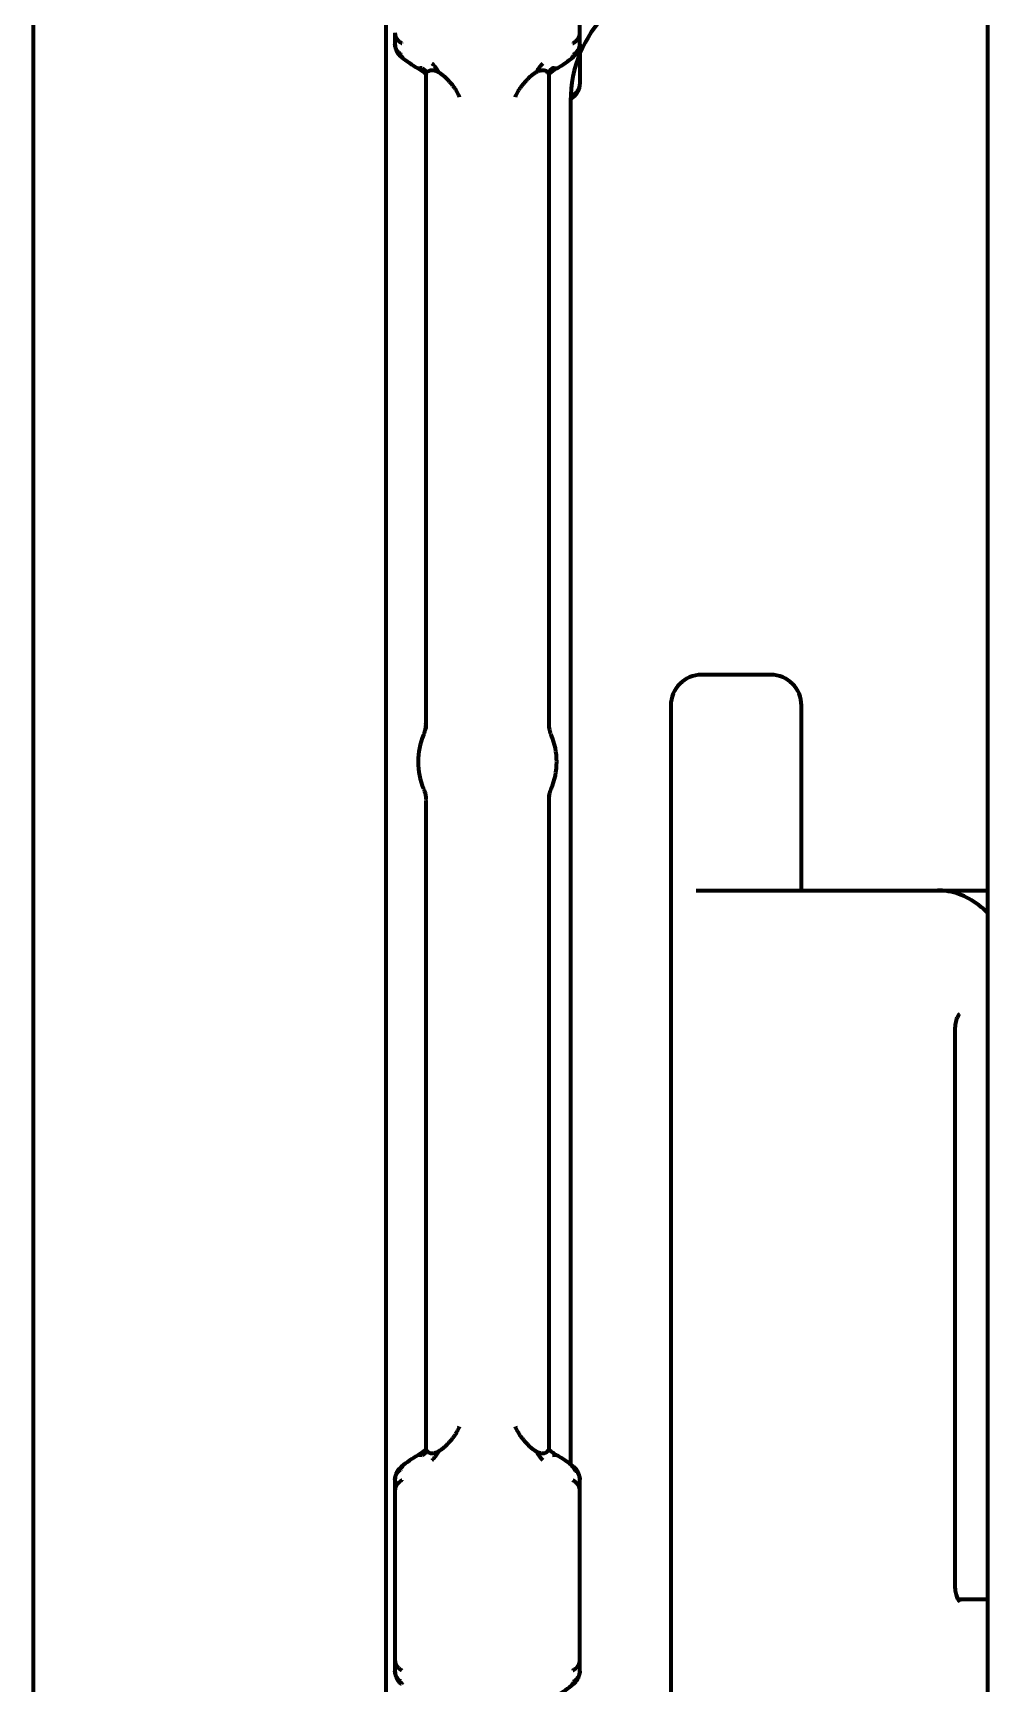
# Model space of a CAD drawing. Header units: inches. Extents: x -3077 to 7201, y 316 to 5463.
# Drawn here: x 5379.3 to 5410.3, y 2236.4 to 2290 of the extents above; entities that cross this region are included whole.
import ezdxf

# ---------------------------------------------------------------- set-up
doc = ezdxf.new("R2010")
doc.units = ezdxf.units.IN

msp = doc.modelspace()

# ---------------------------------------------------------------- linework, layer by layer
at = {"linetype": 'Continuous', "lineweight": 70}
for p, q in [((5379.279, 3749.156), (5379.279, 2083.956)), ((5410.279, 2109.756), (5410.279, 3747.756)), ((5390.729, 2350.506), (5390.729, 2180.156)), ((5397.029, 2289.98), (5397.029, 2295.481)), ((5391.275, 2289.26), (5391.232, 2289.206)), ((5396.826, 2289.206), (5396.783, 2289.26)), ((5397.029, 2289.305), (5397.029, 2288.323)), ((5392.029, 2288.651), (5392.029, 2267.406)), ((5396.029, 2267.581), (5396.029, 2288.651)), ((5396.829, 2287.908), (5396.729, 2287.831)), ((5396.729, 2287.785), (5396.729, 2243.531)), ((5401.413, 2269.156), (5400.983, 2269.156)), ((5403.225, 2269.156), (5401.413, 2269.156)), ((5399.983, 2268.156), (5399.983, 2169.257)), ((5404.225, 2262.156), (5404.225, 2268.156)), ((5396.103, 2267.204), (5396.104, 2267.202)), ((5391.955, 2265.458), (5391.954, 2265.46)), ((5396.029, 2244.01), (5396.029, 2265.255)), ((5392.029, 2265.08), (5392.029, 2244.01)), ((5400.81, 2262.156), (5401.952, 2262.156)), ((5401.952, 2262.156), (5408.644, 2262.156)), ((5408.644, 2262.156), (5410.279, 2262.156)), ((5409.21, 2239.656), (5409.21, 2257.584)), ((5391.915, 2243.825), (5391.779, 2243.828)), ((5396.278, 2243.828), (5396.143, 2243.825)), ((5396.181, 2243.889), (5396.199, 2243.877)), ((5396.277, 2243.829), (5396.279, 2243.828)), ((5391.232, 2243.456), (5391.275, 2243.402)), ((5396.783, 2243.402), (5396.826, 2243.456)), ((5391.029, 2242.681), (5391.029, 2237.18)), ((5397.029, 2237.18), (5397.029, 2242.681)), ((5409.351, 2239.156), (5410.279, 2239.156)), ((5391.275, 2236.46), (5391.232, 2236.406)), ((5396.826, 2236.406), (5396.783, 2236.46))]:
    msp.add_line(p, q, dxfattribs=at)
for centre, radius, start, end in [((5400.729, 2287.785), 4, 135, 180), ((5394.029, 2292.731), 4.5, 231.5776, 240.0016), ((5394.029, 2292.731), 4.5, 299.9984, 308.4327), ((5396.499, 2288.323), 0.53, 308.4745, 0), ((5400.983, 2268.156), 1, 90, 180), ((5403.225, 2268.156), 1, 0, 90), ((5394.029, 2266.331), 2.25, 157.2326, 202.7674), ((5394.029, 2266.331), 2.25, 337.2326, 22.7674), ((5394.029, 2239.931), 4.5, 119.9984, 128.4325), ((5394.029, 2239.931), 4.5, 51.5776, 60.0016), ((5394.029, 2239.931), 4.5, 299.9984, 308.4327)]:
    msp.add_arc(centre, radius, start, end, dxfattribs=at)
for centre, major_axis, ratio, start_param, end_param in [((5396.516, 2289.599), (0.312, -0.391), 0.212305, 6.28287, 6.78362), ((5397.017, 2287.549), (1.342, 0.629), 0.999709, 1.654927, 1.870031), ((5408.667, 2257.156), (0, 5), 0.615661, 5.73191, 6.175284), ((5391.542, 2243.063), (-0.312, 0.391), 0.212309, 6.282867, 6.783617), ((5396.516, 2236.799), (0.312, -0.391), 0.212305, 6.282869, 6.783619)]:
    msp.add_ellipse(centre, major_axis=major_axis, ratio=ratio, start_param=start_param, end_param=end_param, dxfattribs=at)
for points, knots in [([(5391.029, 2289.98), (5391.029, 2289.977), (5391.029, 2289.972), (5391.03, 2289.963), (5391.03, 2289.955), (5391.031, 2289.947), (5391.032, 2289.939), (5391.033, 2289.931), (5391.034, 2289.923), (5391.036, 2289.916), (5391.037, 2289.908), (5391.039, 2289.901), (5391.041, 2289.894), (5391.043, 2289.887), (5391.045, 2289.88), (5391.048, 2289.874), (5391.05, 2289.867), (5391.052, 2289.861), (5391.055, 2289.855), (5391.057, 2289.849), (5391.06, 2289.843), (5391.063, 2289.838), (5391.065, 2289.832), (5391.068, 2289.827), (5391.071, 2289.822), (5391.074, 2289.817), (5391.077, 2289.812), (5391.079, 2289.807), (5391.082, 2289.803), (5391.085, 2289.798), (5391.091, 2289.79), (5391.1, 2289.777), (5391.112, 2289.761), (5391.126, 2289.746), (5391.14, 2289.731), (5391.155, 2289.717), (5391.17, 2289.704), (5391.186, 2289.691), (5391.202, 2289.679), (5391.219, 2289.668), (5391.236, 2289.658), (5391.248, 2289.651), (5391.253, 2289.648)], [0, 0, 0, 0, 0.022174, 0.043992, 0.065454, 0.086559, 0.107306, 0.127694, 0.147722, 0.167391, 0.186699, 0.205647, 0.224234, 0.24246, 0.260326, 0.277831, 0.294976, 0.31176, 0.328185, 0.34425, 0.359956, 0.375304, 0.390294, 0.404926, 0.419202, 0.433122, 0.446686, 0.459896, 0.472753, 0.485256, 0.497408, 0.546852, 0.59552, 0.643418, 0.690552, 0.736929, 0.782561, 0.827458, 0.871635, 0.915106, 0.957888, 1, 1, 1, 1]), ([(5396.805, 2289.648), (5396.808, 2289.65), (5396.814, 2289.653), (5396.824, 2289.659), (5396.833, 2289.664), (5396.842, 2289.67), (5396.851, 2289.676), (5396.86, 2289.683), (5396.869, 2289.689), (5396.878, 2289.696), (5396.887, 2289.703), (5396.895, 2289.71), (5396.904, 2289.718), (5396.912, 2289.725), (5396.92, 2289.733), (5396.928, 2289.741), (5396.935, 2289.75), (5396.943, 2289.758), (5396.95, 2289.767), (5396.957, 2289.776), (5396.964, 2289.785), (5396.97, 2289.794), (5396.976, 2289.803), (5396.982, 2289.813), (5396.988, 2289.823), (5396.994, 2289.834), (5396.999, 2289.845), (5397.004, 2289.858), (5397.009, 2289.871), (5397.014, 2289.884), (5397.018, 2289.899), (5397.022, 2289.914), (5397.025, 2289.929), (5397.027, 2289.946), (5397.029, 2289.963), (5397.029, 2289.974), (5397.029, 2289.98)], [0, 0, 0, 0, 0.023097, 0.046394, 0.069896, 0.093606, 0.117525, 0.141657, 0.166005, 0.190571, 0.215358, 0.240367, 0.265601, 0.291061, 0.31675, 0.342669, 0.36882, 0.395202, 0.421819, 0.44867, 0.475756, 0.503078, 0.528611, 0.555658, 0.584225, 0.614319, 0.645946, 0.679112, 0.713819, 0.750071, 0.78787, 0.827215, 0.868105, 0.910537, 0.954504, 1, 1, 1, 1]), ([(5391.029, 2289.623), (5391.029, 2289.619), (5391.029, 2289.612), (5391.03, 2289.601), (5391.03, 2289.591), (5391.031, 2289.581), (5391.032, 2289.571), (5391.033, 2289.561), (5391.034, 2289.551), (5391.035, 2289.542), (5391.037, 2289.533), (5391.038, 2289.525), (5391.04, 2289.516), (5391.042, 2289.508), (5391.044, 2289.5), (5391.046, 2289.492), (5391.047, 2289.485), (5391.049, 2289.478), (5391.051, 2289.471), (5391.054, 2289.464), (5391.056, 2289.458), (5391.058, 2289.452), (5391.06, 2289.446), (5391.062, 2289.44), (5391.064, 2289.435), (5391.066, 2289.43), (5391.068, 2289.425), (5391.07, 2289.42), (5391.072, 2289.415), (5391.073, 2289.411), (5391.075, 2289.407), (5391.077, 2289.403), (5391.078, 2289.4), (5391.08, 2289.397), (5391.085, 2289.386), (5391.093, 2289.37), (5391.106, 2289.347), (5391.12, 2289.326), (5391.134, 2289.306), (5391.149, 2289.287), (5391.165, 2289.268), (5391.181, 2289.251), (5391.197, 2289.235), (5391.214, 2289.22), (5391.225, 2289.211), (5391.231, 2289.207)], [0, 0, 0, 0, 0.022864, 0.045242, 0.067133, 0.088535, 0.109449, 0.129874, 0.149809, 0.169254, 0.188209, 0.206674, 0.224648, 0.242132, 0.259125, 0.275627, 0.291638, 0.307159, 0.322189, 0.336729, 0.350779, 0.364339, 0.37741, 0.389991, 0.402083, 0.413686, 0.4248, 0.435426, 0.445564, 0.455215, 0.464378, 0.473054, 0.481244, 0.488947, 0.496164, 0.551428, 0.605599, 0.65868, 0.71067, 0.761575, 0.811398, 0.860144, 0.907821, 0.954437, 1, 1, 1, 1]), ([(5391.229, 2289.286), (5391.226, 2289.288), (5391.22, 2289.292), (5391.211, 2289.299), (5391.202, 2289.305), (5391.194, 2289.312), (5391.185, 2289.318), (5391.176, 2289.325), (5391.168, 2289.333), (5391.16, 2289.34), (5391.152, 2289.348), (5391.144, 2289.356), (5391.136, 2289.364), (5391.128, 2289.372), (5391.121, 2289.381), (5391.114, 2289.39), (5391.107, 2289.399), (5391.1, 2289.408), (5391.094, 2289.418), (5391.087, 2289.427), (5391.081, 2289.437), (5391.076, 2289.447), (5391.07, 2289.457), (5391.065, 2289.468), (5391.059, 2289.48), (5391.054, 2289.492), (5391.049, 2289.506), (5391.044, 2289.52), (5391.04, 2289.535), (5391.037, 2289.551), (5391.033, 2289.568), (5391.031, 2289.586), (5391.029, 2289.604), (5391.029, 2289.616), (5391.029, 2289.623)], [0, 0, 0, 0, 0.024357, 0.048944, 0.073762, 0.098813, 0.124098, 0.149619, 0.175376, 0.201373, 0.227608, 0.254085, 0.280803, 0.307763, 0.334968, 0.362416, 0.39011, 0.418048, 0.446233, 0.474664, 0.503342, 0.530297, 0.559114, 0.5898, 0.622358, 0.656793, 0.693106, 0.731302, 0.77138, 0.813343, 0.857189, 0.902916, 0.950521, 1, 1, 1, 1]), ([(5396.827, 2289.207), (5396.83, 2289.209), (5396.837, 2289.214), (5396.846, 2289.222), (5396.855, 2289.23), (5396.864, 2289.239), (5396.873, 2289.248), (5396.882, 2289.257), (5396.891, 2289.266), (5396.9, 2289.276), (5396.908, 2289.286), (5396.917, 2289.297), (5396.925, 2289.308), (5396.933, 2289.319), (5396.941, 2289.33), (5396.949, 2289.342), (5396.956, 2289.355), (5396.963, 2289.367), (5396.97, 2289.38), (5396.975, 2289.391), (5396.98, 2289.4), (5396.983, 2289.408), (5396.987, 2289.417), (5396.991, 2289.427), (5396.995, 2289.438), (5397, 2289.45), (5397.005, 2289.464), (5397.009, 2289.479), (5397.013, 2289.496), (5397.018, 2289.514), (5397.021, 2289.533), (5397.024, 2289.554), (5397.027, 2289.575), (5397.029, 2289.599), (5397.029, 2289.615), (5397.029, 2289.623)], [0, 0, 0, 0, 0.025091, 0.050515, 0.076274, 0.10237, 0.128804, 0.155576, 0.182689, 0.210144, 0.237941, 0.266081, 0.294566, 0.323395, 0.352569, 0.38209, 0.411956, 0.442168, 0.472727, 0.503632, 0.518597, 0.53614, 0.556264, 0.578973, 0.60427, 0.632159, 0.662642, 0.695721, 0.7314, 0.769678, 0.810555, 0.85403, 0.9001, 0.948759, 1, 1, 1, 1]), ([(5397.029, 2289.623), (5397.029, 2289.62), (5397.029, 2289.613), (5397.028, 2289.604), (5397.028, 2289.595), (5397.027, 2289.586), (5397.026, 2289.577), (5397.025, 2289.568), (5397.023, 2289.56), (5397.022, 2289.552), (5397.02, 2289.544), (5397.018, 2289.536), (5397.016, 2289.528), (5397.014, 2289.521), (5397.011, 2289.513), (5397.009, 2289.506), (5397.007, 2289.5), (5397.004, 2289.493), (5397.001, 2289.487), (5396.999, 2289.48), (5396.996, 2289.474), (5396.993, 2289.468), (5396.991, 2289.463), (5396.988, 2289.457), (5396.985, 2289.452), (5396.982, 2289.447), (5396.98, 2289.442), (5396.974, 2289.433), (5396.965, 2289.419), (5396.953, 2289.401), (5396.939, 2289.384), (5396.925, 2289.367), (5396.91, 2289.352), (5396.895, 2289.337), (5396.879, 2289.323), (5396.863, 2289.31), (5396.846, 2289.298), (5396.835, 2289.29), (5396.829, 2289.286)], [0, 0, 0, 0, 0.024704, 0.048963, 0.072775, 0.09614, 0.119058, 0.141527, 0.163547, 0.185119, 0.206242, 0.226916, 0.247141, 0.266917, 0.286244, 0.305122, 0.323552, 0.341533, 0.359067, 0.376153, 0.392792, 0.408985, 0.424731, 0.440032, 0.454887, 0.469298, 0.483266, 0.496789, 0.550956, 0.604254, 0.656687, 0.708259, 0.758975, 0.808843, 0.857869, 0.906064, 0.953438, 1, 1, 1, 1]), ([(5391.915, 2288.837), (5391.903, 2288.836), (5391.881, 2288.835), (5391.855, 2288.835), (5391.833, 2288.834), (5391.816, 2288.834), (5391.803, 2288.833), (5391.793, 2288.833), (5391.786, 2288.833), (5391.781, 2288.833), (5391.779, 2288.834), (5391.779, 2288.834)], [0, 0, 0, 0, 0.111111, 0.222222, 0.333333, 0.444444, 0.555555, 0.666666, 0.777777, 0.888888, 1, 1, 1, 1]), ([(5391.779, 2288.834), (5391.78, 2288.833), (5391.78, 2288.833), (5391.781, 2288.833), (5391.781, 2288.832)], [0, 0, 0, 0, 0.799483, 1, 1, 1, 1]), ([(5392.45, 2288.701), (5392.412, 2288.723), (5392.373, 2288.74), (5392.324, 2288.753), (5392.314, 2288.756), (5392.295, 2288.76), (5392.286, 2288.761), (5392.259, 2288.765), (5392.241, 2288.766), (5392.216, 2288.766), (5392.207, 2288.765), (5392.191, 2288.764), (5392.184, 2288.762), (5392.162, 2288.758), (5392.148, 2288.754), (5392.129, 2288.746), (5392.123, 2288.743), (5392.111, 2288.736), (5392.095, 2288.726), (5392.082, 2288.713), (5392.074, 2288.704)], [0, 0, 0, 0, 0.25, 0.25, 0.3125, 0.3125, 0.375, 0.375, 0.5, 0.5, 0.5625, 0.5625, 0.625, 0.625, 0.75, 0.75, 0.8125, 0.8125, 0.875, 1, 1, 1, 1]), ([(5395.984, 2288.704), (5395.969, 2288.722), (5395.948, 2288.737), (5395.917, 2288.751), (5395.91, 2288.753), (5395.896, 2288.758), (5395.889, 2288.759), (5395.867, 2288.764), (5395.851, 2288.766), (5395.826, 2288.766), (5395.817, 2288.766), (5395.8, 2288.765), (5395.791, 2288.764), (5395.763, 2288.76), (5395.744, 2288.756), (5395.715, 2288.748), (5395.706, 2288.745), (5395.686, 2288.738), (5395.676, 2288.734), (5395.647, 2288.722), (5395.627, 2288.712), (5395.608, 2288.701)], [0, 0, 0, 0, 0.25, 0.25, 0.3125, 0.3125, 0.375, 0.375, 0.5, 0.5, 0.5625, 0.5625, 0.625, 0.625, 0.75, 0.75, 0.8125, 0.8125, 0.875, 0.875, 1, 1, 1, 1]), ([(5396.279, 2288.834), (5396.279, 2288.834), (5396.279, 2288.834), (5396.279, 2288.834), (5396.278, 2288.833), (5396.277, 2288.833), (5396.272, 2288.833), (5396.264, 2288.833), (5396.252, 2288.833), (5396.236, 2288.834), (5396.214, 2288.834), (5396.184, 2288.835), (5396.158, 2288.836), (5396.143, 2288.837), (5396.143, 2288.837), (5396.143, 2288.837)], [0, 0, 0, 0, 0.000001, 0.000001, 0.000001, 0.125, 0.25, 0.375, 0.5, 0.625, 0.749999, 0.874999, 0.999999, 0.999999, 1, 1, 1, 1]), ([(5392.074, 2288.704), (5392.068, 2288.697), (5392.057, 2288.685), (5392.046, 2288.671), (5392.038, 2288.662), (5392.033, 2288.656), (5392.03, 2288.653), (5392.029, 2288.652), (5392.029, 2288.653)], [0, 0, 0, 0, 0.166664, 0.333327, 0.499991, 0.666654, 0.833318, 1, 1, 1, 1]), ([(5396.829, 2287.986), (5396.832, 2287.988), (5396.838, 2287.992), (5396.847, 2287.999), (5396.856, 2288.005), (5396.865, 2288.012), (5396.873, 2288.018), (5396.882, 2288.025), (5396.89, 2288.033), (5396.898, 2288.04), (5396.906, 2288.048), (5396.914, 2288.056), (5396.922, 2288.064), (5396.93, 2288.072), (5396.937, 2288.081), (5396.944, 2288.09), (5396.951, 2288.099), (5396.958, 2288.108), (5396.965, 2288.118), (5396.971, 2288.127), (5396.977, 2288.137), (5396.982, 2288.147), (5396.988, 2288.157), (5396.993, 2288.168), (5396.999, 2288.18), (5397.004, 2288.193), (5397.009, 2288.206), (5397.014, 2288.22), (5397.018, 2288.235), (5397.022, 2288.251), (5397.025, 2288.268), (5397.027, 2288.286), (5397.029, 2288.304), (5397.029, 2288.316), (5397.029, 2288.323)], [0, 0, 0, 0, 0.024355, 0.04894, 0.073756, 0.098805, 0.124087, 0.149606, 0.175361, 0.201355, 0.227588, 0.254061, 0.280776, 0.307734, 0.334935, 0.36238, 0.39007, 0.418005, 0.446186, 0.474613, 0.503287, 0.530252, 0.559079, 0.589773, 0.622339, 0.65678, 0.693098, 0.731298, 0.77138, 0.813344, 0.857191, 0.902919, 0.950523, 1, 1, 1, 1]), ([(5392.025, 2267.581), (5392.027, 2267.55), (5392.027, 2267.474), (5392.008, 2267.367), (5391.983, 2267.277), (5391.965, 2267.228), (5391.956, 2267.205), (5391.954, 2267.2), (5391.953, 2267.198), (5391.952, 2267.197), (5391.952, 2267.196), (5391.952, 2267.195), (5391.952, 2267.196), (5391.954, 2267.2), (5391.955, 2267.202)], [0, 0, 0, 0, 0.192641, 0.46939, 0.660242, 0.766372, 0.796104, 0.80381, 0.809134, 0.815266, 0.825483, 0.848577, 0.923342, 1, 1, 1, 1]), ([(5396.103, 2267.204), (5396.102, 2267.205), (5396.09, 2267.235), (5396.046, 2267.36), (5396.03, 2267.484), (5396.031, 2267.582)], [0, 0, 0, 0, 0.009299, 0.261296, 1, 1, 1, 1]), ([(5391.955, 2265.457), (5391.956, 2265.456), (5391.967, 2265.429), (5392.005, 2265.318), (5392.035, 2265.192), (5392.026, 2265.095), (5392.025, 2265.081)], [0, 0, 0, 0, 0.009262, 0.246774, 0.884162, 1, 1, 1, 1]), ([(5396.033, 2265.08), (5396.031, 2265.112), (5396.031, 2265.189), (5396.05, 2265.295), (5396.076, 2265.385), (5396.093, 2265.434), (5396.102, 2265.456), (5396.105, 2265.462), (5396.105, 2265.464), (5396.106, 2265.465), (5396.106, 2265.466), (5396.106, 2265.466), (5396.106, 2265.465), (5396.104, 2265.462), (5396.103, 2265.459)], [0, 0, 0, 0, 0.19515, 0.471223, 0.661372, 0.766871, 0.796207, 0.803852, 0.809156, 0.815293, 0.825547, 0.848804, 0.924385, 1, 1, 1, 1]), ([(5409.21, 2257.584), (5409.211, 2257.66), (5409.221, 2257.802), (5409.267, 2257.986), (5409.322, 2258.109), (5409.353, 2258.15), (5409.357, 2258.154), (5409.357, 2258.154)], [0, 0, 0, 0, 0.239211, 0.484995, 0.690866, 0.916598, 1, 1, 1, 1]), ([(5392.029, 2244.01), (5392.03, 2244.009), (5392.034, 2244.004), (5392.046, 2243.991), (5392.05, 2243.986), (5392.061, 2243.973), (5392.067, 2243.966), (5392.074, 2243.957)], [0, 0, 0, 0, 0.5, 0.5, 0.75, 0.75, 1, 1, 1, 1]), ([(5392.074, 2243.958), (5392.089, 2243.939), (5392.11, 2243.924), (5392.141, 2243.911), (5392.148, 2243.908), (5392.162, 2243.904), (5392.169, 2243.902), (5392.191, 2243.898), (5392.207, 2243.896), (5392.232, 2243.896), (5392.241, 2243.896), (5392.258, 2243.897), (5392.267, 2243.898), (5392.295, 2243.902), (5392.314, 2243.905), (5392.343, 2243.914), (5392.352, 2243.917), (5392.372, 2243.923), (5392.382, 2243.927), (5392.411, 2243.94), (5392.431, 2243.949), (5392.45, 2243.96)], [0, 0, 0, 0, 0.25, 0.25, 0.3125, 0.3125, 0.375, 0.375, 0.5, 0.5, 0.5625, 0.5625, 0.625, 0.625, 0.75, 0.75, 0.8125, 0.8125, 0.875, 0.875, 1, 1, 1, 1]), ([(5395.608, 2243.96), (5395.646, 2243.938), (5395.685, 2243.922), (5395.734, 2243.908), (5395.744, 2243.906), (5395.763, 2243.902), (5395.772, 2243.9), (5395.799, 2243.897), (5395.817, 2243.895), (5395.842, 2243.896), (5395.851, 2243.896), (5395.867, 2243.898), (5395.874, 2243.899), (5395.896, 2243.904), (5395.91, 2243.908), (5395.929, 2243.916), (5395.935, 2243.919), (5395.947, 2243.925), (5395.963, 2243.936), (5395.977, 2243.948), (5395.984, 2243.958)], [0, 0, 0, 0, 0.25, 0.25, 0.3125, 0.3125, 0.375, 0.375, 0.5, 0.5, 0.5625, 0.5625, 0.625, 0.625, 0.75, 0.75, 0.8125, 0.8125, 0.875, 1, 1, 1, 1]), ([(5395.985, 2243.957), (5395.998, 2243.975), (5396.009, 2243.988), (5396.019, 2243.998), (5396.02, 2244), (5396.023, 2244.004), (5396.025, 2244.005), (5396.027, 2244.007), (5396.027, 2244.008), (5396.029, 2244.01), (5396.029, 2244.01)], [0, 0, 0, 0, 0.5, 0.5, 0.625, 0.625, 0.75, 0.75, 0.875, 1, 1, 1, 1]), ([(5396.03, 2244.009), (5396.04, 2244), (5396.049, 2243.992), (5396.068, 2243.975), (5396.078, 2243.967), (5396.108, 2243.943), (5396.128, 2243.928), (5396.19, 2243.883), (5396.232, 2243.855), (5396.277, 2243.829)], [0, 0, 0, 0, 0.125, 0.125, 0.25, 0.25, 0.5, 0.5, 1, 1, 1, 1]), ([(5391.231, 2243.455), (5391.228, 2243.452), (5391.221, 2243.447), (5391.212, 2243.44), (5391.203, 2243.431), (5391.194, 2243.423), (5391.185, 2243.414), (5391.176, 2243.405), (5391.167, 2243.395), (5391.158, 2243.385), (5391.15, 2243.375), (5391.141, 2243.365), (5391.133, 2243.354), (5391.125, 2243.343), (5391.117, 2243.331), (5391.11, 2243.319), (5391.102, 2243.307), (5391.095, 2243.295), (5391.088, 2243.282), (5391.083, 2243.271), (5391.078, 2243.262), (5391.075, 2243.254), (5391.071, 2243.245), (5391.067, 2243.235), (5391.063, 2243.224), (5391.058, 2243.211), (5391.053, 2243.197), (5391.049, 2243.182), (5391.045, 2243.166), (5391.04, 2243.148), (5391.037, 2243.129), (5391.034, 2243.108), (5391.031, 2243.086), (5391.03, 2243.063), (5391.029, 2243.047), (5391.029, 2243.039)], [0, 0, 0, 0, 0.02509, 0.050514, 0.076273, 0.102369, 0.128802, 0.155575, 0.182688, 0.210142, 0.237939, 0.266079, 0.294563, 0.323392, 0.352567, 0.382087, 0.411953, 0.442166, 0.472724, 0.503629, 0.518587, 0.536124, 0.556243, 0.578949, 0.604243, 0.63213, 0.662612, 0.695692, 0.731371, 0.769651, 0.810532, 0.854011, 0.900086, 0.948752, 1, 1, 1, 1]), ([(5391.029, 2243.039), (5391.029, 2243.042), (5391.029, 2243.048), (5391.03, 2243.058), (5391.03, 2243.067), (5391.031, 2243.076), (5391.032, 2243.085), (5391.033, 2243.093), (5391.035, 2243.102), (5391.037, 2243.11), (5391.038, 2243.118), (5391.04, 2243.126), (5391.042, 2243.134), (5391.044, 2243.141), (5391.047, 2243.148), (5391.049, 2243.155), (5391.051, 2243.162), (5391.054, 2243.169), (5391.057, 2243.175), (5391.059, 2243.181), (5391.062, 2243.187), (5391.065, 2243.193), (5391.067, 2243.199), (5391.07, 2243.204), (5391.073, 2243.21), (5391.076, 2243.215), (5391.078, 2243.22), (5391.084, 2243.229), (5391.093, 2243.243), (5391.105, 2243.261), (5391.119, 2243.278), (5391.133, 2243.294), (5391.148, 2243.31), (5391.163, 2243.324), (5391.179, 2243.338), (5391.195, 2243.351), (5391.212, 2243.364), (5391.223, 2243.371), (5391.229, 2243.375)], [0, 0, 0, 0, 0.024704, 0.048961, 0.072773, 0.096137, 0.119054, 0.141523, 0.163543, 0.185114, 0.206237, 0.226911, 0.247136, 0.266912, 0.286239, 0.305117, 0.323547, 0.341529, 0.359063, 0.37615, 0.39279, 0.408983, 0.42473, 0.440032, 0.454888, 0.4693, 0.483268, 0.496793, 0.550959, 0.604257, 0.65669, 0.708261, 0.758977, 0.808844, 0.85787, 0.906065, 0.953438, 1, 1, 1, 1]), ([(5397.029, 2243.039), (5397.029, 2243.042), (5397.029, 2243.05), (5397.028, 2243.06), (5397.028, 2243.071), (5397.027, 2243.081), (5397.026, 2243.091), (5397.025, 2243.101), (5397.024, 2243.11), (5397.023, 2243.119), (5397.021, 2243.128), (5397.02, 2243.137), (5397.018, 2243.146), (5397.016, 2243.154), (5397.014, 2243.162), (5397.013, 2243.169), (5397.011, 2243.177), (5397.009, 2243.184), (5397.007, 2243.191), (5397.005, 2243.197), (5397.002, 2243.204), (5397, 2243.21), (5396.998, 2243.216), (5396.996, 2243.221), (5396.994, 2243.227), (5396.992, 2243.232), (5396.99, 2243.237), (5396.988, 2243.242), (5396.987, 2243.246), (5396.985, 2243.25), (5396.983, 2243.254), (5396.981, 2243.258), (5396.98, 2243.262), (5396.978, 2243.265), (5396.973, 2243.275), (5396.965, 2243.292), (5396.952, 2243.314), (5396.938, 2243.336), (5396.924, 2243.356), (5396.909, 2243.375), (5396.893, 2243.393), (5396.877, 2243.41), (5396.861, 2243.426), (5396.844, 2243.441), (5396.833, 2243.45), (5396.827, 2243.455)], [0, 0, 0, 0, 0.022872, 0.045257, 0.067154, 0.088562, 0.109482, 0.129912, 0.149852, 0.169301, 0.18826, 0.206728, 0.224705, 0.242191, 0.259186, 0.275689, 0.291702, 0.307223, 0.322254, 0.336793, 0.350842, 0.364401, 0.37747, 0.390049, 0.402138, 0.413738, 0.424848, 0.43547, 0.445604, 0.45525, 0.464408, 0.473078, 0.481261, 0.488957, 0.496167, 0.551431, 0.605603, 0.658683, 0.710673, 0.761578, 0.8114, 0.860146, 0.907823, 0.954438, 1, 1, 1, 1]), ([(5396.829, 2243.375), (5396.832, 2243.373), (5396.838, 2243.369), (5396.847, 2243.363), (5396.856, 2243.357), (5396.864, 2243.35), (5396.873, 2243.343), (5396.882, 2243.336), (5396.89, 2243.329), (5396.898, 2243.321), (5396.906, 2243.314), (5396.914, 2243.306), (5396.922, 2243.298), (5396.93, 2243.289), (5396.937, 2243.281), (5396.944, 2243.272), (5396.951, 2243.263), (5396.958, 2243.253), (5396.965, 2243.244), (5396.971, 2243.234), (5396.977, 2243.224), (5396.982, 2243.215), (5396.988, 2243.204), (5396.993, 2243.193), (5396.999, 2243.182), (5397.004, 2243.169), (5397.009, 2243.156), (5397.014, 2243.141), (5397.018, 2243.126), (5397.022, 2243.11), (5397.025, 2243.094), (5397.027, 2243.076), (5397.029, 2243.058), (5397.029, 2243.045), (5397.029, 2243.039)], [0, 0, 0, 0, 0.024358, 0.048945, 0.073764, 0.098815, 0.124101, 0.149622, 0.17538, 0.201377, 0.227613, 0.25409, 0.280809, 0.30777, 0.334974, 0.362423, 0.390117, 0.418056, 0.446241, 0.474673, 0.503351, 0.530314, 0.559139, 0.58983, 0.622392, 0.656829, 0.693144, 0.731338, 0.771415, 0.813373, 0.857214, 0.902934, 0.950531, 1, 1, 1, 1]), ([(5391.253, 2243.014), (5391.25, 2243.012), (5391.244, 2243.008), (5391.234, 2243.003), (5391.225, 2242.997), (5391.216, 2242.991), (5391.207, 2242.985), (5391.198, 2242.979), (5391.189, 2242.972), (5391.18, 2242.966), (5391.171, 2242.959), (5391.163, 2242.952), (5391.155, 2242.944), (5391.146, 2242.937), (5391.138, 2242.929), (5391.131, 2242.921), (5391.123, 2242.912), (5391.115, 2242.904), (5391.108, 2242.895), (5391.101, 2242.886), (5391.094, 2242.877), (5391.088, 2242.868), (5391.082, 2242.859), (5391.076, 2242.849), (5391.07, 2242.839), (5391.065, 2242.828), (5391.059, 2242.816), (5391.054, 2242.804), (5391.049, 2242.791), (5391.044, 2242.778), (5391.04, 2242.763), (5391.036, 2242.748), (5391.033, 2242.732), (5391.031, 2242.716), (5391.029, 2242.699), (5391.029, 2242.687), (5391.029, 2242.681)], [0, 0, 0, 0, 0.023051, 0.046302, 0.069757, 0.093418, 0.117289, 0.141371, 0.165669, 0.190183, 0.214918, 0.239874, 0.265054, 0.290459, 0.316093, 0.341955, 0.368048, 0.394372, 0.420929, 0.44772, 0.474745, 0.502005, 0.527594, 0.554699, 0.583327, 0.613486, 0.645182, 0.678419, 0.713201, 0.749531, 0.787411, 0.826841, 0.86782, 0.910343, 0.954406, 1, 1, 1, 1]), ([(5397.029, 2242.681), (5397.029, 2242.684), (5397.029, 2242.69), (5397.029, 2242.698), (5397.028, 2242.707), (5397.027, 2242.715), (5397.026, 2242.723), (5397.025, 2242.731), (5397.024, 2242.738), (5397.022, 2242.746), (5397.021, 2242.753), (5397.019, 2242.761), (5397.017, 2242.768), (5397.015, 2242.775), (5397.013, 2242.781), (5397.01, 2242.788), (5397.008, 2242.794), (5397.006, 2242.8), (5397.003, 2242.807), (5397.001, 2242.813), (5396.998, 2242.818), (5396.995, 2242.824), (5396.993, 2242.829), (5396.99, 2242.835), (5396.987, 2242.84), (5396.984, 2242.845), (5396.982, 2242.85), (5396.979, 2242.854), (5396.976, 2242.859), (5396.973, 2242.863), (5396.967, 2242.872), (5396.959, 2242.884), (5396.946, 2242.9), (5396.932, 2242.916), (5396.918, 2242.931), (5396.903, 2242.945), (5396.888, 2242.958), (5396.872, 2242.97), (5396.856, 2242.982), (5396.839, 2242.993), (5396.822, 2243.004), (5396.81, 2243.01), (5396.805, 2243.014)], [0, 0, 0, 0, 0.022146, 0.043937, 0.065372, 0.086451, 0.107171, 0.127534, 0.147537, 0.167181, 0.186465, 0.205389, 0.223953, 0.242157, 0.26, 0.277483, 0.294606, 0.31137, 0.327774, 0.343819, 0.359506, 0.374834, 0.389805, 0.404419, 0.418677, 0.43258, 0.446127, 0.459321, 0.472161, 0.484649, 0.496785, 0.546297, 0.595031, 0.642992, 0.690187, 0.736623, 0.782311, 0.827262, 0.871491, 0.915012, 0.957842, 1, 1, 1, 1]), ([(5409.356, 2239.086), (5409.356, 2239.086), (5409.355, 2239.087), (5409.329, 2239.119), (5409.278, 2239.224), (5409.232, 2239.384), (5409.212, 2239.539), (5409.21, 2239.632), (5409.21, 2239.656)], [0, 0, 0, 0, 0.064595, 0.272965, 0.480399, 0.692617, 0.92171, 1, 1, 1, 1]), ([(5391.029, 2237.18), (5391.029, 2237.177), (5391.029, 2237.172), (5391.03, 2237.163), (5391.03, 2237.155), (5391.031, 2237.147), (5391.032, 2237.139), (5391.033, 2237.131), (5391.034, 2237.123), (5391.036, 2237.116), (5391.037, 2237.108), (5391.039, 2237.101), (5391.041, 2237.094), (5391.043, 2237.087), (5391.045, 2237.08), (5391.048, 2237.074), (5391.05, 2237.067), (5391.052, 2237.061), (5391.055, 2237.055), (5391.057, 2237.049), (5391.06, 2237.043), (5391.063, 2237.038), (5391.065, 2237.032), (5391.068, 2237.027), (5391.071, 2237.022), (5391.074, 2237.017), (5391.077, 2237.012), (5391.079, 2237.007), (5391.082, 2237.003), (5391.085, 2236.998), (5391.091, 2236.99), (5391.1, 2236.977), (5391.112, 2236.961), (5391.126, 2236.946), (5391.14, 2236.931), (5391.155, 2236.917), (5391.17, 2236.904), (5391.186, 2236.891), (5391.202, 2236.879), (5391.219, 2236.868), (5391.236, 2236.858), (5391.248, 2236.851), (5391.253, 2236.848)], [0, 0, 0, 0, 0.022173, 0.043991, 0.065453, 0.086557, 0.107303, 0.127691, 0.147719, 0.167387, 0.186695, 0.205643, 0.22423, 0.242456, 0.260322, 0.277827, 0.294972, 0.311756, 0.328181, 0.344246, 0.359953, 0.375301, 0.390291, 0.404923, 0.4192, 0.43312, 0.446685, 0.459895, 0.472752, 0.485256, 0.497408, 0.546852, 0.595521, 0.643418, 0.690552, 0.736929, 0.78256, 0.827458, 0.871634, 0.915106, 0.957888, 1, 1, 1, 1]), ([(5391.029, 2236.823), (5391.029, 2236.819), (5391.029, 2236.812), (5391.03, 2236.801), (5391.03, 2236.791), (5391.031, 2236.781), (5391.032, 2236.771), (5391.033, 2236.761), (5391.034, 2236.751), (5391.035, 2236.742), (5391.037, 2236.733), (5391.038, 2236.725), (5391.04, 2236.716), (5391.042, 2236.708), (5391.044, 2236.7), (5391.046, 2236.692), (5391.047, 2236.685), (5391.049, 2236.678), (5391.051, 2236.671), (5391.054, 2236.664), (5391.056, 2236.658), (5391.058, 2236.652), (5391.06, 2236.646), (5391.062, 2236.64), (5391.064, 2236.635), (5391.066, 2236.63), (5391.068, 2236.625), (5391.07, 2236.62), (5391.072, 2236.615), (5391.073, 2236.611), (5391.075, 2236.607), (5391.077, 2236.603), (5391.078, 2236.6), (5391.08, 2236.597), (5391.085, 2236.586), (5391.093, 2236.57), (5391.106, 2236.547), (5391.12, 2236.526), (5391.134, 2236.506), (5391.149, 2236.487), (5391.165, 2236.468), (5391.181, 2236.451), (5391.197, 2236.435), (5391.214, 2236.42), (5391.225, 2236.411), (5391.231, 2236.407)], [0, 0, 0, 0, 0.022861, 0.045236, 0.067124, 0.088524, 0.109435, 0.129858, 0.149791, 0.169234, 0.188188, 0.206651, 0.224624, 0.242107, 0.259099, 0.2756, 0.291611, 0.307132, 0.322162, 0.336702, 0.350753, 0.364313, 0.377385, 0.389967, 0.40206, 0.413664, 0.42478, 0.435408, 0.445548, 0.455201, 0.464367, 0.473045, 0.481238, 0.488944, 0.496164, 0.551428, 0.605599, 0.65868, 0.71067, 0.761575, 0.811397, 0.860144, 0.907821, 0.954437, 1, 1, 1, 1]), ([(5391.229, 2236.486), (5391.226, 2236.488), (5391.22, 2236.492), (5391.211, 2236.499), (5391.202, 2236.505), (5391.194, 2236.512), (5391.185, 2236.518), (5391.176, 2236.525), (5391.168, 2236.533), (5391.16, 2236.54), (5391.152, 2236.548), (5391.144, 2236.556), (5391.136, 2236.564), (5391.128, 2236.572), (5391.121, 2236.581), (5391.114, 2236.59), (5391.107, 2236.599), (5391.1, 2236.608), (5391.094, 2236.618), (5391.087, 2236.627), (5391.081, 2236.637), (5391.076, 2236.647), (5391.07, 2236.657), (5391.065, 2236.668), (5391.059, 2236.68), (5391.054, 2236.692), (5391.049, 2236.706), (5391.044, 2236.72), (5391.04, 2236.735), (5391.037, 2236.751), (5391.033, 2236.768), (5391.031, 2236.786), (5391.029, 2236.804), (5391.029, 2236.816), (5391.029, 2236.823)], [0, 0, 0, 0, 0.024357, 0.048944, 0.073762, 0.098812, 0.124097, 0.149618, 0.175376, 0.201372, 0.227608, 0.254084, 0.280802, 0.307763, 0.334967, 0.362415, 0.390108, 0.418047, 0.446232, 0.474663, 0.503341, 0.530292, 0.559107, 0.58979, 0.622347, 0.65678, 0.693093, 0.731289, 0.771368, 0.813332, 0.857179, 0.902909, 0.950518, 1, 1, 1, 1]), ([(5396.805, 2236.848), (5396.808, 2236.85), (5396.814, 2236.853), (5396.824, 2236.859), (5396.833, 2236.864), (5396.842, 2236.87), (5396.851, 2236.876), (5396.86, 2236.883), (5396.869, 2236.889), (5396.878, 2236.896), (5396.887, 2236.903), (5396.895, 2236.91), (5396.904, 2236.918), (5396.912, 2236.925), (5396.92, 2236.933), (5396.928, 2236.941), (5396.935, 2236.95), (5396.943, 2236.958), (5396.95, 2236.967), (5396.957, 2236.976), (5396.964, 2236.985), (5396.97, 2236.994), (5396.976, 2237.003), (5396.982, 2237.013), (5396.988, 2237.023), (5396.994, 2237.034), (5396.999, 2237.045), (5397.004, 2237.058), (5397.009, 2237.071), (5397.014, 2237.084), (5397.018, 2237.099), (5397.022, 2237.114), (5397.025, 2237.129), (5397.027, 2237.146), (5397.029, 2237.163), (5397.029, 2237.174), (5397.029, 2237.18)], [0, 0, 0, 0, 0.023097, 0.046394, 0.069896, 0.093605, 0.117525, 0.141657, 0.166005, 0.190571, 0.215357, 0.240367, 0.265601, 0.291061, 0.31675, 0.342669, 0.36882, 0.395202, 0.421819, 0.44867, 0.475757, 0.503079, 0.528612, 0.55566, 0.584227, 0.614322, 0.645949, 0.679115, 0.713822, 0.750074, 0.787873, 0.827217, 0.868107, 0.910538, 0.954505, 1, 1, 1, 1]), ([(5396.827, 2236.407), (5396.83, 2236.409), (5396.837, 2236.414), (5396.846, 2236.422), (5396.855, 2236.43), (5396.864, 2236.439), (5396.873, 2236.448), (5396.882, 2236.457), (5396.891, 2236.466), (5396.9, 2236.476), (5396.908, 2236.486), (5396.917, 2236.497), (5396.925, 2236.508), (5396.933, 2236.519), (5396.941, 2236.53), (5396.949, 2236.542), (5396.956, 2236.555), (5396.963, 2236.567), (5396.97, 2236.58), (5396.975, 2236.591), (5396.98, 2236.6), (5396.983, 2236.608), (5396.987, 2236.617), (5396.991, 2236.627), (5396.995, 2236.638), (5397, 2236.65), (5397.005, 2236.664), (5397.009, 2236.679), (5397.013, 2236.696), (5397.018, 2236.714), (5397.021, 2236.733), (5397.024, 2236.754), (5397.027, 2236.775), (5397.029, 2236.799), (5397.029, 2236.815), (5397.029, 2236.823)], [0, 0, 0, 0, 0.025091, 0.050515, 0.076274, 0.10237, 0.128803, 0.155576, 0.182689, 0.210144, 0.23794, 0.266081, 0.294565, 0.323394, 0.352569, 0.382089, 0.411955, 0.442168, 0.472727, 0.503631, 0.518597, 0.53614, 0.556265, 0.578974, 0.604272, 0.632161, 0.662644, 0.695723, 0.731402, 0.76968, 0.810557, 0.854032, 0.900101, 0.948759, 1, 1, 1, 1]), ([(5397.029, 2236.823), (5397.029, 2236.82), (5397.029, 2236.813), (5397.028, 2236.804), (5397.028, 2236.795), (5397.027, 2236.786), (5397.026, 2236.777), (5397.025, 2236.768), (5397.023, 2236.76), (5397.022, 2236.752), (5397.02, 2236.744), (5397.018, 2236.736), (5397.016, 2236.728), (5397.014, 2236.721), (5397.011, 2236.713), (5397.009, 2236.706), (5397.007, 2236.7), (5397.004, 2236.693), (5397.001, 2236.686), (5396.999, 2236.68), (5396.996, 2236.674), (5396.993, 2236.668), (5396.991, 2236.663), (5396.988, 2236.657), (5396.985, 2236.652), (5396.982, 2236.647), (5396.98, 2236.642), (5396.974, 2236.633), (5396.965, 2236.619), (5396.953, 2236.601), (5396.939, 2236.584), (5396.925, 2236.567), (5396.91, 2236.552), (5396.895, 2236.537), (5396.879, 2236.523), (5396.863, 2236.51), (5396.846, 2236.498), (5396.835, 2236.49), (5396.829, 2236.486)], [0, 0, 0, 0, 0.024705, 0.048964, 0.072776, 0.096141, 0.119058, 0.141528, 0.163548, 0.18512, 0.206243, 0.226917, 0.247142, 0.266918, 0.286245, 0.305124, 0.323553, 0.341535, 0.359068, 0.376155, 0.392794, 0.408986, 0.424732, 0.440033, 0.454888, 0.469299, 0.483266, 0.49679, 0.550956, 0.604255, 0.656687, 0.708259, 0.758975, 0.808843, 0.85787, 0.906065, 0.953438, 1, 1, 1, 1])]:
    msp.add_open_spline(points, degree=3, knots=knots, dxfattribs=at)
for points in [[(5391.029, 2289.98), (5391.029, 2289.859), (5391.029, 2289.74), (5391.029, 2289.623)], [(5397.029, 2289.623), (5397.029, 2289.74), (5397.029, 2289.859), (5397.029, 2289.98)], [(5391.915, 2288.837), (5391.97, 2288.796), (5392.023, 2288.752), (5392.074, 2288.704)], [(5395.824, 2288.995), (5395.744, 2288.91), (5395.671, 2288.811), (5395.608, 2288.702)], [(5396.279, 2288.833), (5396.19, 2288.782), (5396.106, 2288.721), (5396.029, 2288.652)], [(5392.629, 2288.575), (5392.616, 2288.588), (5392.588, 2288.612), (5392.544, 2288.645), (5392.498, 2288.675), (5392.466, 2288.693), (5392.451, 2288.702)], [(5393.129, 2287.9), (5393.119, 2287.924), (5393.096, 2287.975), (5393.054, 2288.056), (5393.001, 2288.145), (5392.934, 2288.241), (5392.851, 2288.346), (5392.752, 2288.456), (5392.672, 2288.535), (5392.629, 2288.575)], [(5395.429, 2288.575), (5395.386, 2288.535), (5395.306, 2288.456), (5395.207, 2288.346), (5395.124, 2288.241), (5395.057, 2288.145), (5395.004, 2288.056), (5394.962, 2287.975), (5394.939, 2287.924), (5394.929, 2287.9)], [(5395.608, 2288.702), (5395.592, 2288.693), (5395.56, 2288.675), (5395.514, 2288.645), (5395.47, 2288.612), (5395.442, 2288.588), (5395.429, 2288.575)], [(5396.029, 2288.653), (5396.029, 2288.652), (5396.028, 2288.653), (5396.025, 2288.656), (5396.02, 2288.662), (5396.012, 2288.671), (5396.001, 2288.685), (5395.99, 2288.697), (5395.984, 2288.704)], [(5408.998, 2262.127), (5408.961, 2262.133), (5408.886, 2262.144), (5408.768, 2262.154), (5408.686, 2262.156), (5408.644, 2262.156)], [(5392.629, 2244.086), (5392.672, 2244.127), (5392.752, 2244.206), (5392.851, 2244.316), (5392.934, 2244.421), (5393.001, 2244.517), (5393.054, 2244.606), (5393.096, 2244.687), (5393.119, 2244.738), (5393.129, 2244.762)], [(5394.929, 2244.762), (5394.939, 2244.738), (5394.962, 2244.687), (5395.004, 2244.606), (5395.057, 2244.517), (5395.124, 2244.421), (5395.207, 2244.316), (5395.306, 2244.206), (5395.386, 2244.127), (5395.429, 2244.086)], [(5392.029, 2244.009), (5391.952, 2243.941), (5391.868, 2243.88), (5391.779, 2243.828)], [(5392.074, 2243.958), (5392.023, 2243.91), (5391.97, 2243.865), (5391.915, 2243.825)], [(5392.451, 2243.96), (5392.466, 2243.969), (5392.498, 2243.987), (5392.544, 2244.017), (5392.588, 2244.05), (5392.616, 2244.074), (5392.629, 2244.086)], [(5395.429, 2244.086), (5395.442, 2244.074), (5395.47, 2244.05), (5395.514, 2244.017), (5395.56, 2243.987), (5395.592, 2243.969), (5395.608, 2243.96)], [(5395.608, 2243.96), (5395.671, 2243.85), (5395.744, 2243.751), (5395.824, 2243.667)], [(5391.029, 2243.039), (5391.029, 2242.922), (5391.029, 2242.803), (5391.029, 2242.681)], [(5397.029, 2242.681), (5397.029, 2242.803), (5397.029, 2242.922), (5397.029, 2243.039)], [(5391.029, 2237.18), (5391.029, 2237.059), (5391.029, 2236.94), (5391.029, 2236.823)], [(5397.029, 2236.823), (5397.029, 2236.94), (5397.029, 2237.059), (5397.029, 2237.18)]]:
    msp.add_open_spline(points, degree=3, dxfattribs=at)
for points, weights in [([(5391.779, 2288.834), (5391.869, 2288.782), (5391.952, 2288.721), (5392.029, 2288.653)], [1.00266270954, 0.999112430153, 0.999112430153, 1.00266270954]), ([(5392.234, 2288.995), (5392.314, 2288.911), (5392.386, 2288.813), (5392.451, 2288.702)], [1.0519813924, 1.03075909864, 1.01603507857, 1.00780933218]), ([(5396.143, 2288.837), (5396.088, 2288.796), (5396.035, 2288.752), (5395.984, 2288.704)], [1.00266264298, 1.00023799031, 0.999469288309, 1.00035653698]), ([(5392.451, 2243.96), (5392.386, 2243.849), (5392.314, 2243.751), (5392.234, 2243.667)], [1.00780933292, 1.0160350794, 1.03075909906, 1.05198139191])]:
    msp.add_rational_spline(points, weights, degree=3, dxfattribs=at)

doc.saveas('drawing.dxf')
